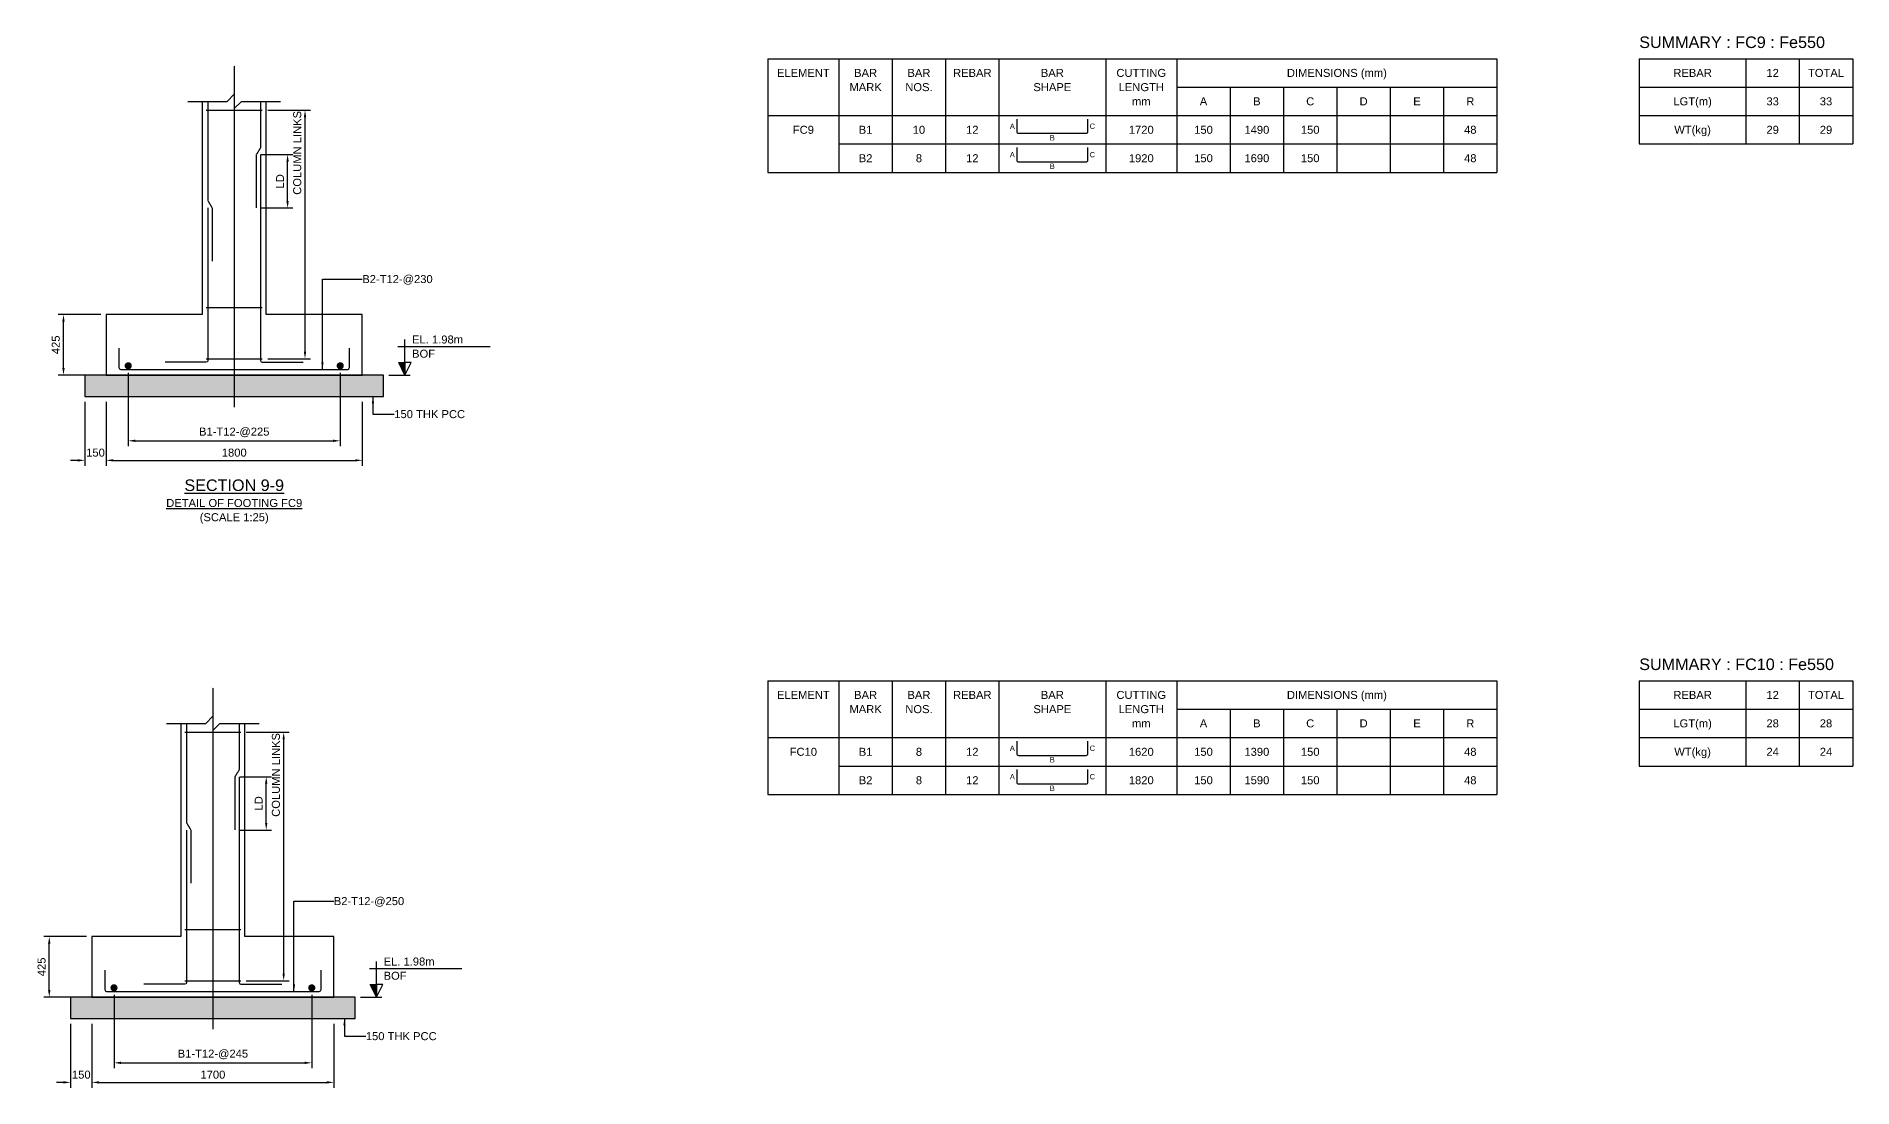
# Model space of a CAD drawing. Header units: inches. Extents: x -816171 to 9366335, y -450961 to 689132.
# Drawn here: x 5647050 to 5698114, y 196364 to 225944 of the extents above; entities that cross this region are included whole.
import ezdxf
from ezdxf.enums import TextEntityAlignment as Align

# ---------------------------------------------------------------- set-up
doc = ezdxf.new("R2010")
doc.units = ezdxf.units.IN
doc.header["$MEASUREMENT"] = 0
doc.linetypes.add('Cline', pattern=[1, 0.625, -0.125, 0.125, -0.125])
doc.linetypes.add('DASHED', pattern=[0.75, 0.5, -0.25])
for name, color, linetype in [('Center Line', 1, 'Continuous'), ('Concrete Line', 2, 'Continuous'), ('Dim', 31, 'Continuous'), ('Labels', 4, 'Continuous'), ('PCC', 5, 'Continuous'), ('Reinforcement', 130, 'Continuous'), ('Schedule Header', 4, 'Continuous'), ('Schedule Line', 60, 'Continuous'), ('Section Mark', 5, 'Continuous'), ('Solid', 25, 'Continuous'), ('Text', 31, 'Continuous')]:
    doc.layers.add(name, color=color, linetype=linetype)
doc.styles.add('SC-BBS1', font='SansSerif')
doc.styles.add('SC-FTG1', font='sanss___.ttf')
doc.styles.add('SC-FTG2', font='SansSerif')
doc.dimstyles.new('RccFooting', dxfattribs={"dimtxt": 225, "dimasz": 200, "dimexe": 150, "dimexo": 150, "dimgap": 100, "dimtad": 1, "dimtoh": 1, "dimdec": 4, "dimlfac": 0.25, "dimzin": 0, "dimdsep": 46, "dimtxsty": 'SC-FTG2', "dimcen": 0.09, "dimclrd": 8, "dimclre": 8, "dimclrt": 31, "dimadec": 0, "dimazin": 0, "dimtfac": 1, "dimtdec": 0, "dimtix": 1, "dimtofl": 0, "dimtmove": 0, "dimatfit": 3, "dimfxl": 1, "dimtolj": 1, "dimtzin": 0, "dimarcsym": 0})

# ---------------------------------------------------------------- blocks, each defined once
blk = doc.blocks.new('*D2430')
at = {"layer": 'DEFPOINTS', "color": 0, "transparency": 16777216}
for p in [(5648414, 215814), (5649014, 215814), (5649014, 214014)]:
    blk.add_point(p, dxfattribs=at)
at = {"layer": 'Dim', "color": 8, "lineweight": -2, "transparency": 16777216}
for p, q in [((5648414, 215664), (5648414, 213864)), ((5649014, 215664), (5649014, 213864)), ((5648214, 214014), (5648014, 214014)), ((5649214, 214014), (5649414, 214014))]:
    blk.add_line(p, q, dxfattribs=at)
at = {"layer": 'Dim', "color": 8, "transparency": 16777216}
for points in [[(5648214, 214047), (5648214, 213981), (5648414, 214014)], [(5649214, 214047), (5649214, 213981), (5649014, 214014)]]:
    blk.add_solid(points, dxfattribs=at)
at = {"layer": 'Dim', "color": 31, "transparency": 16777216, "insert": (5648714, 214230), "char_height": 225, "attachment_point": 5, "style": 'SC-FTG2'}
blk.add_mtext('\\A1;150', dxfattribs=at)
blk = doc.blocks.new('*D2431')
at = {"layer": 'DEFPOINTS', "color": 0, "transparency": 16777216}
for p in [(5649014, 215814), (5656214, 215814), (5656214, 214014)]:
    blk.add_point(p, dxfattribs=at)
at = {"layer": 'Dim', "color": 8, "lineweight": -2, "transparency": 16777216}
for p, q in [((5649014, 215664), (5649014, 213864)), ((5656214, 215664), (5656214, 213864)), ((5649214, 214014), (5656014, 214014))]:
    blk.add_line(p, q, dxfattribs=at)
at = {"layer": 'Dim', "color": 8, "transparency": 16777216}
for points in [[(5649214, 214047), (5649214, 213981), (5649014, 214014)], [(5656014, 214047), (5656014, 213981), (5656214, 214014)]]:
    blk.add_solid(points, dxfattribs=at)
at = {"layer": 'Dim', "color": 31, "transparency": 16777216, "insert": (5652614, 214230), "char_height": 225, "attachment_point": 5, "style": 'SC-FTG2'}
blk.add_mtext('\\A1;1800', dxfattribs=at)
blk = doc.blocks.new('*D2432')
at = {"layer": 'DEFPOINTS', "color": 0, "transparency": 16777216}
for p in [(5647814, 218114), (5649014, 218114), (5649014, 216414)]:
    blk.add_point(p, dxfattribs=at)
at = {"layer": 'Dim', "color": 8, "lineweight": -2, "transparency": 16777216}
for p, q in [((5648864, 218114), (5647664, 218114)), ((5647814, 216614), (5647814, 217914)), ((5648864, 216414), (5647664, 216414))]:
    blk.add_line(p, q, dxfattribs=at)
at = {"layer": 'Dim', "color": 8, "transparency": 16777216}
for points in [[(5647780, 217914), (5647847, 217914), (5647814, 218114)], [(5647780, 216614), (5647847, 216614), (5647814, 216414)]]:
    blk.add_solid(points, dxfattribs=at)
at = {"layer": 'Dim', "color": 31, "transparency": 16777216, "insert": (5647598, 217264), "char_height": 225, "attachment_point": 5, "rotation": 90, "style": 'SC-FTG2'}
blk.add_mtext('\\A1;425', dxfattribs=at)
blk = doc.blocks.new('*D2433')
at = {"layer": 'DEFPOINTS', "color": 0, "transparency": 16777216}
for p in [(5649634, 216624), (5655594, 216624), (5655594, 214564)]:
    blk.add_point(p, dxfattribs=at)
at = {"layer": 'Dim', "color": 8, "lineweight": -2, "transparency": 16777216}
for p, q in [((5649634, 216474), (5649634, 214414)), ((5655594, 216474), (5655594, 214414)), ((5649834, 214564), (5655394, 214564))]:
    blk.add_line(p, q, dxfattribs=at)
at = {"layer": 'Dim', "color": 8, "transparency": 16777216}
for points in [[(5649834, 214597), (5649834, 214531), (5649634, 214564)], [(5655394, 214597), (5655394, 214531), (5655594, 214564)]]:
    blk.add_solid(points, dxfattribs=at)
at = {"layer": 'Dim', "color": 31, "transparency": 16777216, "insert": (5652614, 214800), "char_height": 225, "attachment_point": 5, "style": 'SC-FTG2'}
blk.add_mtext('\\A1;B1-T12-@225', dxfattribs=at)
blk = doc.blocks.new('*D2434')
at = {"layer": 'DEFPOINTS', "color": 0, "transparency": 16777216}
for p in [(5653234, 222614), (5654114, 222614), (5653234, 221114)]:
    blk.add_point(p, dxfattribs=at)
at = {"layer": 'Dim', "color": 8, "lineweight": -2, "transparency": 16777216}
for p, q in [((5653384, 222614), (5654264, 222614)), ((5654114, 221314), (5654114, 222414)), ((5653384, 221114), (5654264, 221114))]:
    blk.add_line(p, q, dxfattribs=at)
at = {"layer": 'Dim', "color": 8, "transparency": 16777216}
for points in [[(5654080, 222414), (5654147, 222414), (5654114, 222614)], [(5654080, 221314), (5654147, 221314), (5654114, 221114)]]:
    blk.add_solid(points, dxfattribs=at)
at = {"layer": 'Dim', "color": 31, "transparency": 16777216, "insert": (5653901, 221864), "char_height": 225, "attachment_point": 5, "rotation": 90, "style": 'SC-FTG2'}
blk.add_mtext('\\A1;LD', dxfattribs=at)
blk = doc.blocks.new('*D2435')
at = {"layer": 'DEFPOINTS', "color": 0, "transparency": 16777216}
for p in [(5653404, 223864), (5654604, 223864), (5653404, 216874)]:
    blk.add_point(p, dxfattribs=at)
at = {"layer": 'Dim', "color": 8, "lineweight": -2, "transparency": 16777216}
for p, q in [((5653554, 223864), (5654754, 223864)), ((5654604, 217074), (5654604, 223664)), ((5653554, 216874), (5654754, 216874))]:
    blk.add_line(p, q, dxfattribs=at)
at = {"layer": 'Dim', "color": 8, "transparency": 16777216}
for points in [[(5654570, 223664), (5654637, 223664), (5654604, 223864)], [(5654570, 217074), (5654637, 217074), (5654604, 216874)]]:
    blk.add_solid(points, dxfattribs=at)
at = {"layer": 'Dim', "color": 31, "transparency": 16777216, "insert": (5654386, 222664), "char_height": 225, "attachment_point": 5, "rotation": 90, "style": 'SC-FTG2'}
blk.add_mtext('\\A1;COLUMN LINKS', dxfattribs=at)
blk = doc.blocks.new('*D2440')
at = {"layer": 'DEFPOINTS', "color": 0, "transparency": 16777216}
for p in [(5648014, 198314), (5648614, 198314), (5648614, 196514)]:
    blk.add_point(p, dxfattribs=at)
at = {"layer": 'Dim', "color": 8, "lineweight": -2, "transparency": 16777216}
for p, q in [((5648014, 198164), (5648014, 196364)), ((5648614, 198164), (5648614, 196364)), ((5647814, 196514), (5647614, 196514)), ((5648814, 196514), (5649014, 196514))]:
    blk.add_line(p, q, dxfattribs=at)
at = {"layer": 'Dim', "color": 8, "transparency": 16777216}
for points in [[(5647814, 196547), (5647814, 196481), (5648014, 196514)], [(5648814, 196547), (5648814, 196481), (5648614, 196514)]]:
    blk.add_solid(points, dxfattribs=at)
at = {"layer": 'Dim', "color": 31, "transparency": 16777216, "insert": (5648314, 196730), "char_height": 225, "attachment_point": 5, "style": 'SC-FTG2'}
blk.add_mtext('\\A1;150', dxfattribs=at)
blk = doc.blocks.new('*D2441')
at = {"layer": 'DEFPOINTS', "color": 0, "transparency": 16777216}
for p in [(5648614, 198314), (5655414, 198314), (5655414, 196514)]:
    blk.add_point(p, dxfattribs=at)
at = {"layer": 'Dim', "color": 8, "lineweight": -2, "transparency": 16777216}
for p, q in [((5648614, 198164), (5648614, 196364)), ((5655414, 198164), (5655414, 196364)), ((5648814, 196514), (5655214, 196514))]:
    blk.add_line(p, q, dxfattribs=at)
at = {"layer": 'Dim', "color": 8, "transparency": 16777216}
for points in [[(5648814, 196547), (5648814, 196481), (5648614, 196514)], [(5655214, 196547), (5655214, 196481), (5655414, 196514)]]:
    blk.add_solid(points, dxfattribs=at)
at = {"layer": 'Dim', "color": 31, "transparency": 16777216, "insert": (5652014, 196730), "char_height": 225, "attachment_point": 5, "style": 'SC-FTG2'}
blk.add_mtext('\\A1;1700', dxfattribs=at)
blk = doc.blocks.new('*D2442')
at = {"layer": 'DEFPOINTS', "color": 0, "transparency": 16777216}
for p in [(5647414, 200614), (5648614, 200614), (5648614, 198914)]:
    blk.add_point(p, dxfattribs=at)
at = {"layer": 'Dim', "color": 8, "lineweight": -2, "transparency": 16777216}
for p, q in [((5648464, 200614), (5647264, 200614)), ((5647414, 199114), (5647414, 200414)), ((5648464, 198914), (5647264, 198914))]:
    blk.add_line(p, q, dxfattribs=at)
at = {"layer": 'Dim', "color": 8, "transparency": 16777216}
for points in [[(5647380, 200414), (5647447, 200414), (5647414, 200614)], [(5647380, 199114), (5647447, 199114), (5647414, 198914)]]:
    blk.add_solid(points, dxfattribs=at)
at = {"layer": 'Dim', "color": 31, "transparency": 16777216, "insert": (5647198, 199764), "char_height": 225, "attachment_point": 5, "rotation": 90, "style": 'SC-FTG2'}
blk.add_mtext('\\A1;425', dxfattribs=at)
blk = doc.blocks.new('*D2443')
at = {"layer": 'DEFPOINTS', "color": 0, "transparency": 16777216}
for p in [(5649234, 199124), (5654794, 199124), (5654794, 197064)]:
    blk.add_point(p, dxfattribs=at)
at = {"layer": 'Dim', "color": 8, "lineweight": -2, "transparency": 16777216}
for p, q in [((5649234, 198974), (5649234, 196914)), ((5654794, 198974), (5654794, 196914)), ((5649434, 197064), (5654594, 197064))]:
    blk.add_line(p, q, dxfattribs=at)
at = {"layer": 'Dim', "color": 8, "transparency": 16777216}
for points in [[(5649434, 197097), (5649434, 197031), (5649234, 197064)], [(5654594, 197097), (5654594, 197031), (5654794, 197064)]]:
    blk.add_solid(points, dxfattribs=at)
at = {"layer": 'Dim', "color": 31, "transparency": 16777216, "insert": (5652014, 197300), "char_height": 225, "attachment_point": 5, "style": 'SC-FTG2'}
blk.add_mtext('\\A1;B1-T12-@245', dxfattribs=at)
blk = doc.blocks.new('*D2444')
at = {"layer": 'DEFPOINTS', "color": 0, "transparency": 16777216}
for p in [(5652634, 205114), (5653514, 205114), (5652634, 203614)]:
    blk.add_point(p, dxfattribs=at)
at = {"layer": 'Dim', "color": 8, "lineweight": -2, "transparency": 16777216}
for p, q in [((5652784, 205114), (5653664, 205114)), ((5653514, 203814), (5653514, 204914)), ((5652784, 203614), (5653664, 203614))]:
    blk.add_line(p, q, dxfattribs=at)
at = {"layer": 'Dim', "color": 8, "transparency": 16777216}
for points in [[(5653480, 204914), (5653547, 204914), (5653514, 205114)], [(5653480, 203814), (5653547, 203814), (5653514, 203614)]]:
    blk.add_solid(points, dxfattribs=at)
at = {"layer": 'Dim', "color": 31, "transparency": 16777216, "insert": (5653301, 204364), "char_height": 225, "attachment_point": 5, "rotation": 90, "style": 'SC-FTG2'}
blk.add_mtext('\\A1;LD', dxfattribs=at)
blk = doc.blocks.new('*D2445')
at = {"layer": 'DEFPOINTS', "color": 0, "transparency": 16777216}
for p in [(5652804, 206364), (5654004, 206364), (5652804, 199374)]:
    blk.add_point(p, dxfattribs=at)
at = {"layer": 'Dim', "color": 8, "lineweight": -2, "transparency": 16777216}
for p, q in [((5652954, 206364), (5654154, 206364)), ((5654004, 199574), (5654004, 206164)), ((5652954, 199374), (5654154, 199374))]:
    blk.add_line(p, q, dxfattribs=at)
at = {"layer": 'Dim', "color": 8, "transparency": 16777216}
for points in [[(5653970, 206164), (5654037, 206164), (5654004, 206364)], [(5653970, 199574), (5654037, 199574), (5654004, 199374)]]:
    blk.add_solid(points, dxfattribs=at)
at = {"layer": 'Dim', "color": 31, "transparency": 16777216, "insert": (5653786, 205164), "char_height": 225, "attachment_point": 5, "rotation": 90, "style": 'SC-FTG2'}
blk.add_mtext('\\A1;COLUMN LINKS', dxfattribs=at)

msp = doc.modelspace()

# ---------------------------------------------------------------- hatches: boundary and pattern name
at = {"layer": 'Solid'}
for points in [[(5657413.62815, 216414.1347), (5657238.62815, 216764.1347), (5657413.62815, 216764.1347)], [(5648413.62815, 215814.1347), (5656813.62815, 215814.1347), (5656813.62815, 216414.1347), (5648413.62815, 216414.1347)], [(5656613.62815, 198914.1347), (5656438.62815, 199264.1347), (5656613.62815, 199264.1347)], [(5648013.62815, 198314.1347), (5656013.62815, 198314.1347), (5656013.62815, 198914.1347), (5648013.62815, 198914.1347)]]:
    msp.add_hatch(color=256, dxfattribs=at).paths.add_polyline_path(points, flags=0)

# ---------------------------------------------------------------- linework, layer by layer
at = {"layer": 'Center Line', "linetype": 'Cline'}
for points in [[(5652613.62815, 225114.1347), (5652613.62815, 215514.1347)], [(5652013.62815, 207614.1347), (5652013.62815, 198014.1347)]]:
    msp.add_lwpolyline(points, dxfattribs=at)
at = {"layer": 'Concrete Line'}
for points in [[(5651313.62815, 224114.1347), (5652413.62815, 224114.1347), (5652613.62815, 224314.1347), (5652613.62815, 223914.1347), (5652813.62815, 224114.1347), (5653913.62815, 224114.1347)], [(5651713.62815, 224114.1347), (5651713.62815, 218114.1347), (5649013.62815, 218114.1347), (5649013.62815, 216414.1347), (5656213.62815, 216414.1347), (5656213.62815, 218114.1347), (5653513.62815, 218114.1347), (5653513.62815, 224114.1347)], [(5650713.62815, 206614.1347), (5651813.62815, 206614.1347), (5652013.62815, 206814.1347), (5652013.62815, 206414.1347), (5652213.62815, 206614.1347), (5653313.62815, 206614.1347)], [(5651113.62815, 206614.1347), (5651113.62815, 200614.1347), (5648613.62815, 200614.1347), (5648613.62815, 198914.1347), (5655413.62815, 198914.1347), (5655413.62815, 200614.1347), (5652913.62815, 200614.1347), (5652913.62815, 206614.1347)]]:
    msp.add_lwpolyline(points, dxfattribs=at)
at = {"layer": 'PCC'}
for points in [[(5648413.62815, 215814.1347), (5656813.62815, 215814.1347), (5656813.62815, 216414.1347), (5648413.62815, 216414.1347), (5648413.62815, 215814.1347)], [(5648013.62815, 198314.1347), (5656013.62815, 198314.1347), (5656013.62815, 198914.1347), (5648013.62815, 198914.1347), (5648013.62815, 198314.1347)]]:
    msp.add_lwpolyline(points, dxfattribs=at)
at = {"layer": 'Reinforcement'}
for points in [[(5651823.62815, 223864.1347), (5653403.62815, 223864.1347)], [(5651823.62815, 218314.1347), (5653403.62815, 218314.1347)], [(5651823.62815, 216874.1347), (5653403.62815, 216874.1347)], [(5651223.62815, 206364.1347), (5652803.62815, 206364.1347)], [(5651223.62815, 200814.1347), (5652803.62815, 200814.1347)], [(5651223.62815, 199374.1347), (5652803.62815, 199374.1347)]]:
    msp.add_lwpolyline(points, dxfattribs=at)
at = {"layer": 'Reinforcement', "linetype": 'DASHED'}
for points in [[(5651873.62815, 224114.1347), (5651873.62815, 221314.1347), (5651993.62815, 221114.1347), (5651993.62815, 219614.1347)], [(5653353.62815, 224114.1347), (5653353.62815, 222814.1347), (5653233.62815, 222614.1347), (5653233.62815, 221114.1347)], [(5651273.62815, 206614.1347), (5651273.62815, 203814.1347), (5651393.62815, 203614.1347), (5651393.62815, 202114.1347)], [(5652753.62815, 206614.1347), (5652753.62815, 205314.1347), (5652633.62815, 205114.1347), (5652633.62815, 203614.1347)]]:
    msp.add_lwpolyline(points, dxfattribs=at)
at = {"layer": 'Reinforcement'}
for points in [[(5674613.62815, 223614.1347), (5674613.62815, 223264.1347, 0.5), (5674663.62815, 223214.1347), (5676563.62815, 223214.1347, 0.5), (5676613.62815, 223264.1347), (5676613.62815, 223614.1347)], [(5674613.62815, 222814.1347), (5674613.62815, 222464.1347, 0.5), (5674663.62815, 222414.1347), (5676563.62815, 222414.1347, 0.5), (5676613.62815, 222464.1347), (5676613.62815, 222814.1347)], [(5653353.62815, 222614.1347), (5653353.62815, 216824.1347, 0.4), (5653403.62815, 216774.1347), (5654553.62815, 216774.1347, 0.4), (5654553.62815, 216774.1347), (5654553.62815, 216774.1347)], [(5651873.62815, 221114.1347), (5651873.62815, 216824.1347, -0.4), (5651823.62815, 216774.1347), (5650673.62815, 216774.1347, 0.4), (5650673.62815, 216774.1347), (5650673.62815, 216774.1347)], [(5649373.62815, 217174.1347), (5649373.62815, 216624.1347, 0.4), (5649423.62815, 216574.1347), (5655803.62815, 216574.1347, 0.4), (5655853.62815, 216624.1347), (5655853.62815, 217174.1347)], [(5674613.62815, 206114.1347), (5674613.62815, 205764.1347, 0.5), (5674663.62815, 205714.1347), (5676563.62815, 205714.1347, 0.5), (5676613.62815, 205764.1347), (5676613.62815, 206114.1347)], [(5674613.62815, 205314.1347), (5674613.62815, 204964.1347, 0.5), (5674663.62815, 204914.1347), (5676563.62815, 204914.1347, 0.5), (5676613.62815, 204964.1347), (5676613.62815, 205314.1347)], [(5652753.62815, 205114.1347), (5652753.62815, 199324.1347, 0.4), (5652803.62815, 199274.1347), (5653953.62815, 199274.1347, 0.4), (5653953.62815, 199274.1347), (5653953.62815, 199274.1347)], [(5651273.62815, 203614.1347), (5651273.62815, 199324.1347, -0.4), (5651223.62815, 199274.1347), (5650073.62815, 199274.1347, 0.4), (5650073.62815, 199274.1347), (5650073.62815, 199274.1347)], [(5648973.62815, 199674.1347), (5648973.62815, 199124.1347, 0.4), (5649023.62815, 199074.1347), (5655003.62815, 199074.1347, 0.4), (5655053.62815, 199124.1347), (5655053.62815, 199674.1347)]]:
    msp.add_lwpolyline(points, format="xyb", dxfattribs=at)
at = {"layer": 'Reinforcement', "const_width": 100}
for points in [[(5649583.62815, 216674.1347, 1), (5649683.62815, 216674.1347, 1)], [(5655543.62815, 216674.1347, 1), (5655643.62815, 216674.1347, 1)], [(5649183.62815, 199174.1347, 1), (5649283.62815, 199174.1347, 1)], [(5654743.62815, 199174.1347, 1), (5654843.62815, 199174.1347, 1)]]:
    msp.add_lwpolyline(points, format="xyb", close=True, dxfattribs=at)
at = {"layer": 'Schedule Line'}
for p, q in [((5667613.62815, 225314.1347), (5688113.62815, 225314.1347)), ((5667613.62815, 225314.1347), (5667613.62815, 222114.1347)), ((5669613.62815, 225314.1347), (5669613.62815, 222114.1347)), ((5671113.62815, 225314.1347), (5671113.62815, 222114.1347)), ((5672613.62815, 225314.1347), (5672613.62815, 222114.1347)), ((5674113.62815, 225314.1347), (5674113.62815, 222114.1347)), ((5677113.62815, 225314.1347), (5677113.62815, 222114.1347)), ((5679113.62815, 225314.1347), (5679113.62815, 222114.1347)), ((5688113.62815, 225314.1347), (5688113.62815, 222114.1347)), ((5692113.62815, 225314.1347), (5698113.62815, 225314.1347)), ((5692113.62815, 225314.1347), (5692113.62815, 222914.1347)), ((5695113.62815, 225314.1347), (5695113.62815, 222914.1347)), ((5696613.62815, 225314.1347), (5696613.62815, 222914.1347)), ((5698113.62815, 225314.1347), (5698113.62815, 222914.1347)), ((5679113.62815, 224514.1347), (5688113.62815, 224514.1347)), ((5680613.62815, 224514.1347), (5680613.62815, 222114.1347)), ((5682113.62815, 224514.1347), (5682113.62815, 222114.1347)), ((5683613.62815, 224514.1347), (5683613.62815, 222114.1347)), ((5685113.62815, 224514.1347), (5685113.62815, 222114.1347)), ((5686613.62815, 224514.1347), (5686613.62815, 222114.1347)), ((5692113.62815, 224514.1347), (5698113.62815, 224514.1347)), ((5667613.62815, 223714.1347), (5688113.62815, 223714.1347)), ((5692113.62815, 223714.1347), (5698113.62815, 223714.1347)), ((5669613.62815, 222914.1347), (5688113.62815, 222914.1347)), ((5692113.62815, 222914.1347), (5698113.62815, 222914.1347)), ((5667613.62815, 222114.1347), (5688113.62815, 222114.1347)), ((5669613.62815, 222114.1347), (5688113.62815, 222114.1347)), ((5667613.62815, 207814.1347), (5688113.62815, 207814.1347)), ((5667613.62815, 207814.1347), (5667613.62815, 204614.1347)), ((5669613.62815, 207814.1347), (5669613.62815, 204614.1347)), ((5671113.62815, 207814.1347), (5671113.62815, 204614.1347)), ((5672613.62815, 207814.1347), (5672613.62815, 204614.1347)), ((5674113.62815, 207814.1347), (5674113.62815, 204614.1347)), ((5677113.62815, 207814.1347), (5677113.62815, 204614.1347)), ((5679113.62815, 207814.1347), (5679113.62815, 204614.1347)), ((5688113.62815, 207814.1347), (5688113.62815, 204614.1347)), ((5692113.62815, 207814.1347), (5698113.62815, 207814.1347)), ((5692113.62815, 207814.1347), (5692113.62815, 205414.1347)), ((5695113.62815, 207814.1347), (5695113.62815, 205414.1347)), ((5696613.62815, 207814.1347), (5696613.62815, 205414.1347)), ((5698113.62815, 207814.1347), (5698113.62815, 205414.1347)), ((5679113.62815, 207014.1347), (5688113.62815, 207014.1347)), ((5680613.62815, 207014.1347), (5680613.62815, 204614.1347)), ((5682113.62815, 207014.1347), (5682113.62815, 204614.1347)), ((5683613.62815, 207014.1347), (5683613.62815, 204614.1347)), ((5685113.62815, 207014.1347), (5685113.62815, 204614.1347)), ((5686613.62815, 207014.1347), (5686613.62815, 204614.1347)), ((5692113.62815, 207014.1347), (5698113.62815, 207014.1347)), ((5667613.62815, 206214.1347), (5688113.62815, 206214.1347)), ((5692113.62815, 206214.1347), (5698113.62815, 206214.1347)), ((5669613.62815, 205414.1347), (5688113.62815, 205414.1347)), ((5692113.62815, 205414.1347), (5698113.62815, 205414.1347)), ((5667613.62815, 204614.1347), (5688113.62815, 204614.1347)), ((5669613.62815, 204614.1347), (5688113.62815, 204614.1347))]:
    msp.add_line(p, q, dxfattribs=at)
at = {"layer": 'Section Mark'}
for p, q in [((5656963.62815, 216414.1347), (5657563.62815, 216414.1347)), ((5656163.62815, 198914.1347), (5656763.62815, 198914.1347))]:
    msp.add_line(p, q, dxfattribs=at)
for points in [[(5657213.62815, 217214.1347), (5659813.62815, 217214.1347)], [(5657413.62815, 216414.1347), (5657413.62815, 217414.1347)], [(5657413.62815, 216414.1347), (5657238.62815, 216764.1347), (5657413.62815, 216764.1347), (5657413.62815, 216414.1347)], [(5657413.62815, 216414.1347), (5657588.62815, 216764.1347), (5657413.62815, 216764.1347), (5657413.62815, 216414.1347)], [(5656413.62815, 199714.1347), (5659013.62815, 199714.1347)], [(5656613.62815, 198914.1347), (5656613.62815, 199914.1347)], [(5656613.62815, 198914.1347), (5656438.62815, 199264.1347), (5656613.62815, 199264.1347), (5656613.62815, 198914.1347)], [(5656613.62815, 198914.1347), (5656788.62815, 199264.1347), (5656613.62815, 199264.1347), (5656613.62815, 198914.1347)]]:
    msp.add_lwpolyline(points, dxfattribs=at)

# ---------------------------------------------------------------- texts
at = {"layer": 'Dim', "style": 'SC-BBS1'}
for s, p in [('A', (5674488.62815, 223414.1347)), ('B', (5675613.62815, 223089.1347)), ('C', (5676738.62815, 223414.1347)), ('A', (5674488.62815, 222614.1347)), ('C', (5676738.62815, 222614.1347)), ('B', (5675613.62815, 222289.1347)), ('A', (5674488.62815, 205914.1347)), ('C', (5676738.62815, 205914.1347)), ('B', (5675613.62815, 205589.1347)), ('A', (5674488.62815, 205114.1347)), ('B', (5675613.62815, 204789.1347)), ('C', (5676738.62815, 205114.1347))]:
    msp.add_text(s, height=150, dxfattribs=at).set_placement(p, align=Align.MIDDLE_CENTER)
at = {"layer": 'Dim', "style": 'SC-FTG2'}
for s, p in [('B2-T12-@230', (5656213.62815, 219114.1347)), ('150 THK PCC', (5657113.62815, 215314.1347)), ('B2-T12-@250', (5655413.62815, 201614.1347)), ('150 THK PCC', (5656313.62815, 197814.1347))]:
    msp.add_text(s, height=225, dxfattribs=at).set_placement(p, align=Align.MIDDLE_LEFT)
at = {"layer": 'Labels', "style": 'SC-FTG1'}
msp.add_text('%%USECTION 9-9', height=325, dxfattribs=at).set_placement((5652613.62815, 213314.1347), align=Align.MIDDLE_CENTER)
at = {"layer": 'Schedule Header', "style": 'SC-BBS1'}
for s, p in [('SUMMARY : FC9 : Fe550', (5692113.62815, 225614.1347)), ('SUMMARY : FC10 : Fe550', (5692113.62815, 208114.1347))]:
    msp.add_text(s, height=325, dxfattribs=at).set_placement(p)
for s, p in [('ELEMENT', (5668613.62815, 224914.1347)), ('BAR', (5670363.62815, 224914.1347)), ('BAR', (5671863.62815, 224914.1347)), ('REBAR', (5673363.62815, 224914.1347)), ('BAR', (5675613.62815, 224914.1347)), ('CUTTING', (5678113.62815, 224914.1347)), ('DIMENSIONS (mm)', (5683613.62815, 224914.1347)), ('REBAR', (5693613.62815, 224914.1347)), ('12', (5695863.62815, 224914.1347)), ('TOTAL', (5697363.62815, 224914.1347)), ('MARK', (5670363.62815, 224514.1347)), ('NOS.', (5671863.62815, 224514.1347)), ('SHAPE', (5675613.62815, 224514.1347)), ('LENGTH', (5678113.62815, 224514.1347)), ('mm', (5678113.62815, 224114.1347)), ('A', (5679863.62815, 224114.1347)), ('B', (5681363.62815, 224114.1347)), ('C', (5682863.62815, 224114.1347)), ('D', (5684363.62815, 224114.1347)), ('E', (5685863.62815, 224114.1347)), ('R', (5687363.62815, 224114.1347)), ('LGT(m)', (5693613.62815, 224114.1347)), ('WT(kg)', (5693613.62815, 223314.1347)), ('ELEMENT', (5668613.62815, 207414.1347)), ('BAR', (5670363.62815, 207414.1347)), ('BAR', (5671863.62815, 207414.1347)), ('REBAR', (5673363.62815, 207414.1347)), ('BAR', (5675613.62815, 207414.1347)), ('CUTTING', (5678113.62815, 207414.1347)), ('DIMENSIONS (mm)', (5683613.62815, 207414.1347)), ('REBAR', (5693613.62815, 207414.1347)), ('12', (5695863.62815, 207414.1347)), ('TOTAL', (5697363.62815, 207414.1347)), ('MARK', (5670363.62815, 207014.1347)), ('NOS.', (5671863.62815, 207014.1347)), ('SHAPE', (5675613.62815, 207014.1347)), ('LENGTH', (5678113.62815, 207014.1347)), ('mm', (5678113.62815, 206614.1347)), ('A', (5679863.62815, 206614.1347)), ('B', (5681363.62815, 206614.1347)), ('C', (5682863.62815, 206614.1347)), ('D', (5684363.62815, 206614.1347)), ('E', (5685863.62815, 206614.1347)), ('R', (5687363.62815, 206614.1347)), ('LGT(m)', (5693613.62815, 206614.1347)), ('WT(kg)', (5693613.62815, 205814.1347))]:
    msp.add_text(s, height=225, dxfattribs=at).set_placement(p, align=Align.MIDDLE_CENTER)
at = {"layer": 'Text'}
for s, style, p in [('33', 'SC-BBS1', (5695863.62815, 224114.1347)), ('33', 'SC-BBS1', (5697363.62815, 224114.1347)), ('FC9', 'SC-BBS1', (5668613.62815, 223314.1347)), ('B1', 'SC-BBS1', (5670363.62815, 223314.1347)), ('10', 'SC-BBS1', (5671863.62815, 223314.1347)), ('12', 'SC-BBS1', (5673363.62815, 223314.1347)), ('1720', 'SC-BBS1', (5678113.62815, 223314.1347)), ('150', 'SC-BBS1', (5679863.62815, 223314.1347)), ('1490', 'SC-BBS1', (5681363.62815, 223314.1347)), ('150', 'SC-BBS1', (5682863.62815, 223314.1347)), ('48', 'SC-BBS1', (5687363.62815, 223314.1347)), ('29', 'SC-BBS1', (5695863.62815, 223314.1347)), ('29', 'SC-BBS1', (5697363.62815, 223314.1347)), ('B2', 'SC-BBS1', (5670363.62815, 222514.1347)), ('8', 'SC-BBS1', (5671863.62815, 222514.1347)), ('12', 'SC-BBS1', (5673363.62815, 222514.1347)), ('1920', 'SC-BBS1', (5678113.62815, 222514.1347)), ('150', 'SC-BBS1', (5679863.62815, 222514.1347)), ('1690', 'SC-BBS1', (5681363.62815, 222514.1347)), ('150', 'SC-BBS1', (5682863.62815, 222514.1347)), ('48', 'SC-BBS1', (5687363.62815, 222514.1347)), ('%%UDETAIL OF FOOTING FC9', 'SC-FTG1', (5652613.62815, 212814.1347)), ('(SCALE 1:25)', 'SC-FTG1', (5652613.62815, 212414.1347)), ('28', 'SC-BBS1', (5695863.62815, 206614.1347)), ('28', 'SC-BBS1', (5697363.62815, 206614.1347)), ('FC10', 'SC-BBS1', (5668613.62815, 205814.1347)), ('B1', 'SC-BBS1', (5670363.62815, 205814.1347)), ('8', 'SC-BBS1', (5671863.62815, 205814.1347)), ('12', 'SC-BBS1', (5673363.62815, 205814.1347)), ('1620', 'SC-BBS1', (5678113.62815, 205814.1347)), ('150', 'SC-BBS1', (5679863.62815, 205814.1347)), ('1390', 'SC-BBS1', (5681363.62815, 205814.1347)), ('150', 'SC-BBS1', (5682863.62815, 205814.1347)), ('48', 'SC-BBS1', (5687363.62815, 205814.1347)), ('24', 'SC-BBS1', (5695863.62815, 205814.1347)), ('24', 'SC-BBS1', (5697363.62815, 205814.1347)), ('B2', 'SC-BBS1', (5670363.62815, 205014.1347)), ('8', 'SC-BBS1', (5671863.62815, 205014.1347)), ('12', 'SC-BBS1', (5673363.62815, 205014.1347)), ('1820', 'SC-BBS1', (5678113.62815, 205014.1347)), ('150', 'SC-BBS1', (5679863.62815, 205014.1347)), ('1590', 'SC-BBS1', (5681363.62815, 205014.1347)), ('150', 'SC-BBS1', (5682863.62815, 205014.1347)), ('48', 'SC-BBS1', (5687363.62815, 205014.1347))]:
    msp.add_text(s, height=225, dxfattribs=dict(at, style=style)).set_placement(p, align=Align.MIDDLE_CENTER)
at = {"layer": 'Text', "style": 'SC-FTG2'}
for s, p in [('EL. 1.98m', (5657613.62815, 217414.1347)), ('BOF', (5657613.62815, 217014.1347)), ('EL. 1.98m', (5656813.62815, 199914.1347)), ('BOF', (5656813.62815, 199514.1347))]:
    msp.add_text(s, height=225, dxfattribs=at).set_placement(p, align=Align.MIDDLE_LEFT)

# ---------------------------------------------------------------- dimensions: what is measured, and where the dimension line sits
at = {"layer": 'Dim'}
for base, p1, p2, text, picture, middle in [((5654603.62815, 223864.1347), (5653403.62815, 216874.1347), (5653403.62815, 223864.1347), 'COLUMN LINKS', '*D2435', (5654603.62815, 222664.1347)), ((5654113.62815, 222614.1347), (5653233.62815, 221114.1347), (5653233.62815, 222614.1347), 'LD', '*D2434', (5654113.62815, 221864.1347)), ((5654003.62815, 206364.1347), (5652803.62815, 199374.1347), (5652803.62815, 206364.1347), 'COLUMN LINKS', '*D2445', (5654003.62815, 205164.1347)), ((5653513.62815, 205114.1347), (5652633.62815, 203614.1347), (5652633.62815, 205114.1347), 'LD', '*D2444', (5653513.62815, 204364.1347))]:
    dim = msp.add_linear_dim(base=base, p1=p1, p2=p2, angle=90, text=text, dimstyle='RccFooting', override={"dimjust": 0}, dxfattribs=at)
    dim.commit()
    dim.dimension.update_dxf_attribs({"geometry": picture, "text_midpoint": middle, "dimtype": 161})
for p1, p2, distance, text, picture, middle in [((5649013.62815, 216414.1347), (5649013.62815, 218114.1347), 1200, '425', '*D2432', (5647597.73309, 217264.1347)), ((5649633.62815, 216624.1347), (5655593.62815, 216624.1347), -2060, 'B1-T12-@225', '*D2433', (5652613.62815, 214800.09149)), ((5648413.62815, 215814.1347), (5649013.62815, 215814.1347), -1800, '150', '*D2430', (5648713.62815, 214230.02976)), ((5649013.62815, 215814.1347), (5656213.62815, 215814.1347), -1800, '1800', '*D2431', (5652613.62815, 214230.02976)), ((5648613.62815, 198914.1347), (5648613.62815, 200614.1347), 1200, '425', '*D2442', (5647197.73309, 199764.1347)), ((5649233.62815, 199124.1347), (5654793.62815, 199124.1347), -2060, 'B1-T12-@245', '*D2443', (5652013.62815, 197300.09149)), ((5648013.62815, 198314.1347), (5648613.62815, 198314.1347), -1800, '150', '*D2440', (5648313.62815, 196730.02976)), ((5648613.62815, 198314.1347), (5655413.62815, 198314.1347), -1800, '1700', '*D2441', (5652013.62815, 196730.02976))]:
    dim = msp.add_aligned_dim(p1=p1, p2=p2, distance=distance, text=text, dimstyle='RccFooting', dxfattribs=at)
    dim.commit()
    dim.dimension.update_dxf_attribs({"geometry": picture, "text_midpoint": middle})

# ---------------------------------------------------------------- leaders
at = {"layer": 'Dim', "color": 8}
for points in [[(5655093.62815, 216574.1347), (5655093.62815, 219114.1347), (5656213.62815, 219114.1347)], [(5656513.62815, 215814.1347), (5656513.62815, 215314.1347), (5657113.62815, 215314.1347)], [(5654293.62815, 199074.1347), (5654293.62815, 201614.1347), (5655413.62815, 201614.1347)], [(5655713.62815, 198314.1347), (5655713.62815, 197814.1347), (5656313.62815, 197814.1347)]]:
    msp.add_leader(points, dimstyle='RccFooting', dxfattribs=at)

doc.saveas('drawing.dxf')
